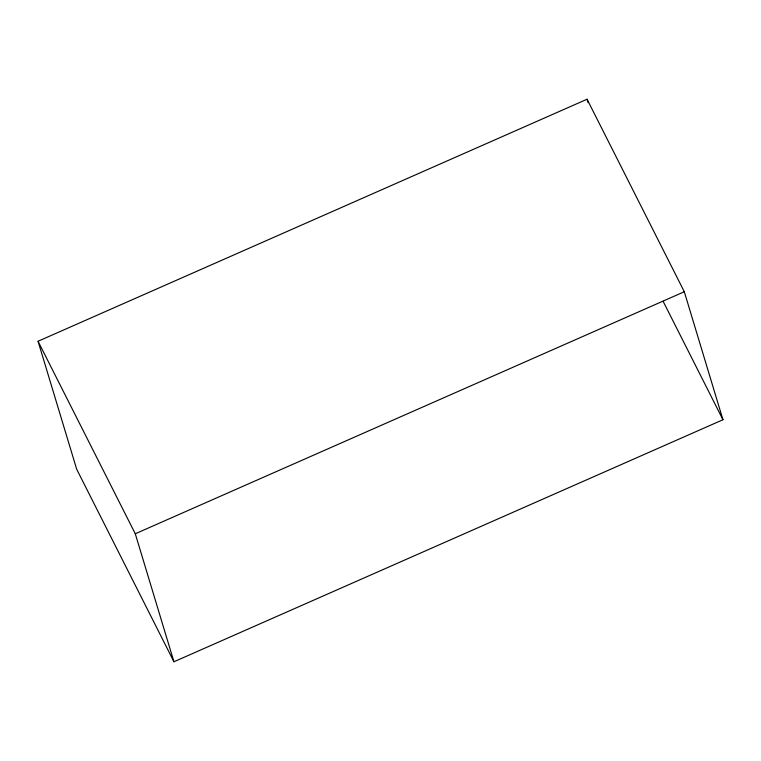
<?xml version="1.0" encoding="UTF-8"?>
<svg xmlns="http://www.w3.org/2000/svg" width="761" height="761" viewBox="0 0 761 761"><rect width="100%" height="100%" fill="white"/><g stroke="black" fill="none" stroke-linecap="round" stroke-linejoin="round"><path stroke-width="1.14" d="M38.05 341.261L587.064 99.234L684.301 291.739L722.95 419.739L173.936 661.766L76.699 469.261L38.05 341.261L135.287 533.765L173.936 661.766M135.287 533.765L684.301 291.739M663.107 301.28L722.95 419.739M587.064 99.234L588.091 102.63"/></g></svg>
